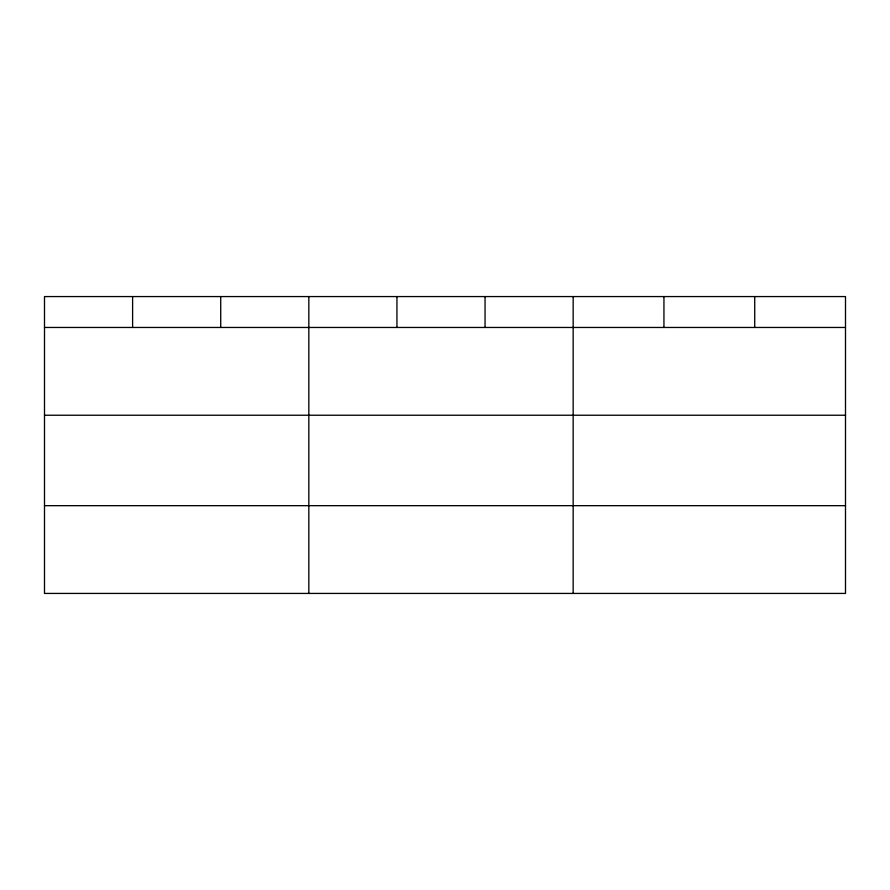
<?xml version="1.0" encoding="UTF-8"?>
<svg xmlns="http://www.w3.org/2000/svg" width="890" height="890" viewBox="0 0 890 890"><rect width="100%" height="100%" fill="white"/><g stroke="black" fill="none" stroke-linecap="round" stroke-linejoin="round"><path stroke-width="1.33" d="M845.5 415.23L845.5 296.57L44.5 296.57L44.5 593.43L845.5 593.43L845.5 415.23L44.5 415.23M44.5 327.464L845.5 327.464M44.5 505.665L845.5 505.665M754.72 296.57L754.72 327.464M663.94 296.57L663.94 327.464M573.16 296.57L573.16 593.43M485.05 296.57L485.05 327.464M396.94 296.57L396.94 327.464M308.83 296.57L308.83 593.43M220.72 296.57L220.72 327.464M132.61 296.57L132.61 327.464"/></g></svg>
